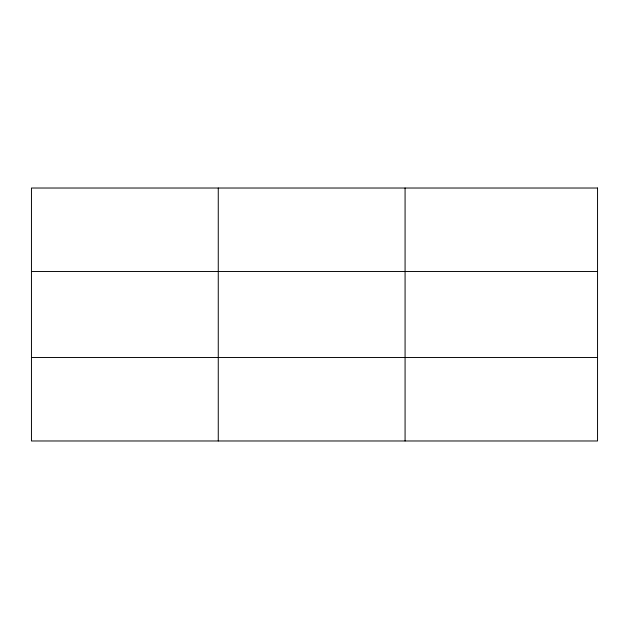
<?xml version="1.0" encoding="UTF-8"?>
<svg xmlns="http://www.w3.org/2000/svg" width="629" height="629" viewBox="0 0 629 629"><rect width="100%" height="100%" fill="white"/><g stroke="black" fill="none" stroke-linecap="round" stroke-linejoin="round"><path stroke-width="0.94" d="M218.263 188.024L218.263 440.976M405.076 188.024L405.076 440.976M31.45 271.5L597.55 271.5M31.45 357.5L597.55 357.5M597.55 188.024L597.55 440.976L31.45 440.976L31.45 188.024L597.55 188.024"/></g></svg>
